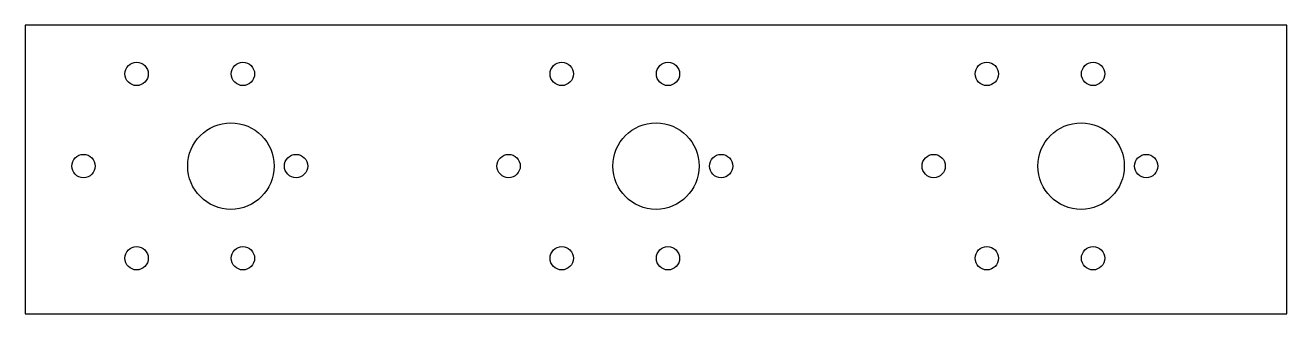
# Model space of a CAD drawing. Header units: millimetres. Extents: x -92 to 92, y 7 to 49.
import ezdxf

# ---------------------------------------------------------------- set-up
doc = ezdxf.new("R2010")
doc.units = ezdxf.units.MM

msp = doc.modelspace()

# ---------------------------------------------------------------- linework, layer by layer
at = {"layer": 'CUT'}
for p, q in [((92, 49), (-92, 49)), ((-92, 49), (-92, 7)), ((92, 7), (92, 49)), ((-92, 7), (92, 7))]:
    msp.add_line(p, q, dxfattribs=at)
for centre, radius in [((-75.75, 41.92), 1.7), ((-60.25, 41.92), 1.7), ((-13.75, 41.92), 1.7), ((1.75, 41.92), 1.7), ((48.25, 41.92), 1.7), ((63.75, 41.92), 1.7), ((-62, 28.5), 6.3), ((0, 28.5), 6.3), ((62, 28.5), 6.3), ((-83.5, 28.5), 1.7), ((-52.5, 28.5), 1.7), ((-21.5, 28.5), 1.7), ((9.5, 28.5), 1.7), ((40.5, 28.5), 1.7), ((71.5, 28.5), 1.7), ((-75.75, 15.08), 1.7), ((-60.25, 15.08), 1.7), ((-13.75, 15.08), 1.7), ((1.75, 15.08), 1.7), ((48.25, 15.08), 1.7), ((63.75, 15.08), 1.7)]:
    msp.add_circle(centre, radius, dxfattribs=at)

doc.saveas('drawing.dxf')
